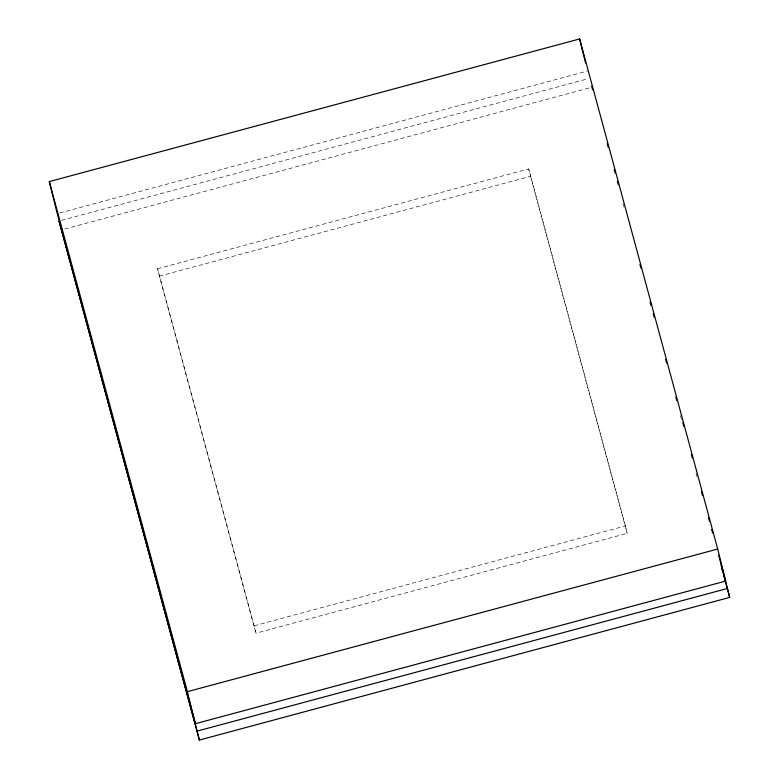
<?xml version="1.0" encoding="UTF-8"?>
<svg xmlns="http://www.w3.org/2000/svg" width="779" height="779" viewBox="0 0 779 779"><rect width="100%" height="100%" fill="white"/><g stroke="black" fill="none" stroke-linecap="round" stroke-linejoin="round"><path stroke-width="0.58" stroke-dasharray="3.9 2.92" d="M59.594 213.018L587.561 71.006M61.424 220.389L588.213 78.698M64.813 229.026L590.433 87.647M157.504 268.765L528.727 168.916L625.381 525.961L627.212 533.342L255.989 633.191L157.504 268.765L255.989 633.191M159.335 276.136L530.557 176.288L528.727 168.916M254.158 625.81L625.381 525.961M623.034 203.416L624.3 208.11M680.486 415.655L681.752 420.348M696.036 473.116L697.312 477.809M530.557 176.288L627.212 533.342"/><path stroke-width="1.17" d="M49.311 181.595L579.634 38.95L717.712 549.029L725.648 581.076L195.325 723.72L57.247 213.641L49.311 181.595L187.398 691.664L195.325 723.72M187.398 691.664L717.712 549.029M727.469 588.457L729.689 597.405L199.366 740.05L197.155 731.101L727.469 588.457L721.12 565.009M591.689 86.245L592.644 89.77M607.24 143.706L608.195 147.221M614.232 169.501L615.176 173.016M617.406 181.225L618.351 184.75M639.939 264.48L640.893 267.995M650.095 302.009L651.049 305.524M653.269 313.733L654.224 317.248M665.656 359.46L666.6 362.975M675.812 396.988L676.756 400.503M682.793 422.783L683.748 426.298M691.362 454.439L692.317 457.955M701.519 491.968L702.473 495.483M708.5 517.762L709.455 521.278M711.675 529.486L712.629 533.002M718.657 555.281L725.648 581.076M721.753 568.095L722.698 571.611M723.34 573.957L729.689 597.405M197.155 731.101L59.077 221.022L199.366 740.05M579.634 38.95L585.584 62.992"/></g></svg>
